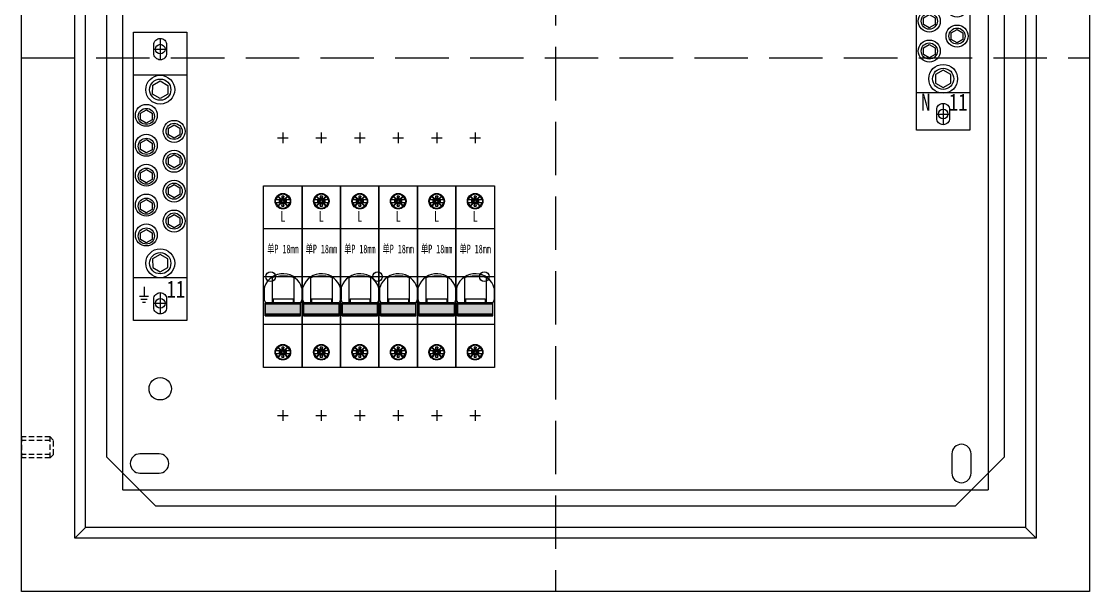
# Model space of a CAD drawing. Extents: x 1655715 to 1656215, y 413992 to 414492.
# Drawn here: x 1655715 to 1656215, y 413992 to 414259 of the extents above; entities that cross this region are included whole.
import ezdxf
from ezdxf.enums import TextEntityAlignment as Align

# ---------------------------------------------------------------- set-up
doc = ezdxf.new("R2010")
doc.units = 0
doc.header["$MEASUREMENT"] = 0
for name, pattern in [('DASH', [0.35, 0.25, -0.1]), ('HIDDEN', [0.375, 0.25, -0.125]), ('LYJS-XX', [0.35, 0.25, -0.1])]:
    doc.linetypes.add(name, pattern=pattern)
for name, color, linetype in [('LY-JS-BJ', 7, 'Continuous'), ('LY-JS-YQJ', 7, 'Continuous'), ('布置图', 20, 'Continuous')]:
    doc.layers.add(name, color=color, linetype=linetype)
doc.styles.add('-宋体', font='', dxfattribs={"width": 0.65})
doc.styles.add('LY-SJ-元器件', font='', dxfattribs={"width": 0.6, "height": 4})
doc.styles.get('-宋体').set_extended_font_data('NSimSun')
doc.styles.get('LY-SJ-元器件').set_extended_font_data('SimSun')

# ---------------------------------------------------------------- blocks, each defined once
blk = doc.blocks.new('A$C7F2E4CF4')
at = {"layer": 'LY-JS-YQJ', "color": 1, "linetype": 'DASH'}
for p, q in [((0, 5), (0, -5)), ((-3, 0), (3, 0))]:
    blk.add_line(p, q, dxfattribs=at)
at = {"layer": 'LY-JS-YQJ', "color": 0, "linetype": 'ByBlock'}
blk.add_lwpolyline([(0, 5), (0, 5, -0.414214), (3, 2), (3, -2, -0.414214), (0, -5), (0, -5, -0.414214), (-3, -2), (-3, 2, -0.414214)], format="xyb", close=True, dxfattribs=at)
blk = doc.blocks.new('11位零排2021')
at = {"layer": 'LY-JS-YQJ', "color": 2, "linetype": 'ByBlock'}
blk.add_lwpolyline([(25, 130), (25, 0), (0, 0), (0, 130)], close=True, dxfattribs=at)
for points in [[(0, 112.5), (25, 112.5)], [(25, 17.5), (0, 17.5)]]:
    blk.add_lwpolyline(points, dxfattribs=at)
at = {"layer": 'LY-JS-YQJ', "color": 3}
for points in [[(12.49, 101.91), (8.94, 103.97), (8.96, 108.07), (12.51, 110.1), (16.06, 108.04), (16.04, 103.94)], [(5.99, 89.88), (3.29, 91.45), (3.3, 94.57), (6.01, 96.12), (8.71, 94.55), (8.7, 91.43)], [(18.99, 82.88), (16.29, 84.45), (16.3, 87.57), (19.01, 89.12), (21.71, 87.55), (21.7, 84.43)], [(5.99, 75.88), (3.29, 77.45), (3.3, 80.57), (6.01, 82.12), (8.71, 80.55), (8.7, 77.43)], [(18.99, 68.88), (16.29, 70.45), (16.3, 73.57), (19.01, 75.12), (21.71, 73.55), (21.7, 70.43)], [(5.99, 61.88), (3.29, 63.45), (3.3, 66.57), (6.01, 68.12), (8.71, 66.55), (8.7, 63.43)], [(18.99, 54.88), (16.29, 56.45), (16.3, 59.57), (19.01, 61.12), (21.71, 59.55), (21.7, 56.43)], [(5.99, 47.88), (3.29, 49.45), (3.3, 52.57), (6.01, 54.12), (8.71, 52.55), (8.7, 49.43)], [(18.99, 40.88), (16.29, 42.45), (16.3, 45.57), (19.01, 47.12), (21.71, 45.55), (21.7, 42.43)], [(5.99, 33.88), (3.29, 35.45), (3.3, 38.57), (6.01, 40.12), (8.71, 38.55), (8.7, 35.43)], [(12.49, 28.09), (8.94, 26.03), (8.96, 21.93), (12.51, 19.9), (16.06, 21.96), (16.04, 26.06)]]:
    blk.add_lwpolyline(points, close=True, dxfattribs=at)
for centre, radius in [((12.5, 106.01), 6.76), ((12.5, 106.01), 4.97), ((6, 93), 5.14), ((6, 93), 3.78), ((19, 86), 5.14), ((19, 86), 3.78), ((6, 79), 5.14), ((6, 79), 3.78), ((19, 72), 5.14), ((19, 72), 3.78), ((6, 65), 5.14), ((6, 65), 3.78), ((19, 58), 5.14), ((19, 58), 3.78), ((6, 51), 5.14), ((6, 51), 3.78), ((19, 44), 5.14), ((19, 44), 3.78), ((6, 37), 5.14), ((6, 37), 3.78), ((12.5, 23.99), 4.97)]:
    blk.add_circle(centre, radius, dxfattribs=at)
at = {"layer": 'LY-JS-YQJ'}
blk.add_circle((12.5, 23.99), 6.76, dxfattribs=at)
at = {"layer": 'LY-JS-YQJ', "color": 0}
for p in [(12.5, 122.5), (12.5, 7.5)]:
    blk.add_blockref('A$C7F2E4CF4', p, dxfattribs=at)
at = {"layer": 'LY-JS-YQJ', "color": 1, "style": '-宋体', "width": 0.8}
blk.add_text('N', height=8, dxfattribs=at).set_placement((2.16, 9.05))
at = {"layer": 'LY-JS-YQJ', "color": 4, "style": '-宋体', "width": 0.8}
blk.add_text('11', height=8, dxfattribs=at).set_placement((15.18, 9.05))
blk = doc.blocks.new('11位地排2021')
at = {"layer": 'LY-JS-YQJ', "color": 1, "linetype": 'ByBlock'}
for p, q in [((4.95, 15.76), (4.95, 11.28)), ((2.87, 11.28), (7.03, 11.28)), ((3.41, 9.93), (6.43, 9.93)), ((4.14, 8.58), (5.65, 8.58))]:
    blk.add_line(p, q, dxfattribs=at)
at = {"layer": 'LY-JS-YQJ', "color": 2, "linetype": 'ByBlock'}
blk.add_lwpolyline([(25, 135), (25, 0), (0, 0), (0, 135)], close=True, dxfattribs=at)
for points in [[(0, 115), (25, 115)], [(25, 20), (0, 20)]]:
    blk.add_lwpolyline(points, dxfattribs=at)
at = {"layer": 'LY-JS-YQJ', "color": 3}
for points in [[(12.49, 103.91), (8.94, 105.97), (8.96, 110.07), (12.51, 112.1), (16.06, 110.04), (16.04, 105.94)], [(5.99, 92.38), (3.29, 93.95), (3.3, 97.07), (6.01, 98.62), (8.71, 97.05), (8.7, 93.93)], [(18.99, 85.38), (16.29, 86.95), (16.3, 90.07), (19.01, 91.62), (21.71, 90.05), (21.7, 86.93)], [(5.99, 78.38), (3.29, 79.95), (3.3, 83.07), (6.01, 84.62), (8.71, 83.05), (8.7, 79.93)], [(18.99, 71.38), (16.29, 72.95), (16.3, 76.07), (19.01, 77.62), (21.71, 76.05), (21.7, 72.93)], [(5.99, 64.38), (3.29, 65.95), (3.3, 69.07), (6.01, 70.62), (8.71, 69.05), (8.7, 65.93)], [(18.99, 57.38), (16.29, 58.95), (16.3, 62.07), (19.01, 63.62), (21.71, 62.05), (21.7, 58.93)], [(5.99, 50.38), (3.29, 51.95), (3.3, 55.07), (6.01, 56.62), (8.71, 55.05), (8.7, 51.93)], [(18.99, 43.38), (16.29, 44.95), (16.3, 48.07), (19.01, 49.62), (21.71, 48.05), (21.7, 44.93)], [(5.99, 36.38), (3.29, 37.95), (3.3, 41.07), (6.01, 42.62), (8.71, 41.05), (8.7, 37.93)], [(12.49, 30.86), (8.94, 28.8), (8.96, 24.7), (12.51, 22.66), (16.06, 24.72), (16.04, 28.82)]]:
    blk.add_lwpolyline(points, close=True, dxfattribs=at)
for centre, radius in [((12.5, 108.01), 6.76), ((12.5, 108.01), 4.97), ((6, 96), 5.14), ((6, 95.5), 3.78), ((19, 88.5), 5.14), ((19, 88.5), 3.78), ((6, 82), 5.14), ((6, 81.5), 3.78), ((19, 74.5), 5.14), ((19, 74.5), 3.78), ((6, 68), 5.14), ((6, 67.5), 3.78), ((19, 60.5), 5.14), ((19, 60.5), 3.78), ((6, 54), 5.14), ((6, 53.5), 3.78), ((19, 46.5), 5.14), ((19, 46.5), 3.78), ((6, 40), 5.14), ((6, 39.5), 3.78), ((12.5, 26.76), 6.76), ((12.5, 26.76), 4.97)]:
    blk.add_circle(centre, radius, dxfattribs=at)
at = {"layer": 'LY-JS-YQJ', "color": 0}
for p in [(12.5, 127), (12.5, 8)]:
    blk.add_blockref('A$C7F2E4CF4', p, dxfattribs=at)
at = {"layer": 'LY-JS-YQJ', "color": 4, "style": '-宋体', "width": 0.8}
blk.add_text('11', height=8, dxfattribs=at).set_placement((15.47, 10.63))
blk = doc.blocks.new('微端1P-18mm-2022.1')
h = blk.add_hatch(color=0)
h.dxf.hatch_style = 1
h.paths.add_polyline_path([(17.3, -17.47), (17.3, -12.97), (0.7, -12.97), (0.7, -17.47)])
at = {"color": 1}
for p, q in [((6.5, 65), (11.5, 65)), ((9, 67.5), (9, 62.5)), ((0, 0), (18, 0)), ((9, -62.5), (9, -67.5)), ((6.5, -65), (11.5, -65))]:
    blk.add_line(p, q, dxfattribs=at)
at = {"color": 0}
for p, q in [((0, -42.5), (0, 42.5)), ((0, 42.5), (18, 42.5)), ((18, 42.5), (18, -42.5)), ((0, 22.5), (18, 22.5)), ((18, -22.5), (0, -22.5)), ((18, -42.5), (0, -42.5))]:
    blk.add_line(p, q, dxfattribs=at)
at = {"color": 0, "linetype": 'Continuous', "lineweight": 25}
for p, q in [((7.95, 35.91), (5.59, 35.91)), ((6.7, 37.82), (6.49, 37.61)), ((6.49, 37.61), (6.6, 37.5)), ((6.6, 37.5), (8.15, 35.95)), ((6.81, 37.71), (6.7, 37.82)), ((8.39, 36.13), (6.81, 37.71)), ((7.25, 35.91), (7.25, 34.71)), ((7.25, 35.91), (8, 35.46)), ((7.25, 34.71), (8, 35.16)), ((8, 35.46), (8, 35.16)), ((8.25, 35.46), (8, 35.46)), ((8, 35.16), (8.25, 35.16)), ((8.5, 37.66), (8.85, 36.31)), ((8.5, 37.66), (8.5, 36.46)), ((9.5, 37.66), (8.5, 37.66)), ((8.5, 36.46), (8.85, 35.96)), ((9.15, 36.31), (8.85, 36.31)), ((8.85, 36.31), (8.85, 35.96)), ((9.5, 37.66), (9.15, 36.31)), ((9.5, 36.46), (9.15, 35.96)), ((9.15, 35.96), (9.15, 36.31)), ((9.5, 36.46), (9.5, 37.66)), ((11.19, 37.71), (9.61, 36.13)), ((10, 35.46), (9.75, 35.46)), ((9.75, 35.16), (10, 35.16)), ((9.85, 35.95), (11.4, 37.5)), ((10.75, 35.91), (10, 35.46)), ((10, 35.16), (10, 35.46)), ((10.75, 34.71), (10, 35.16)), ((12.42, 35.91), (10.05, 35.91)), ((10.75, 34.71), (10.75, 35.91)), ((11.3, 37.82), (11.19, 37.71)), ((11.51, 37.61), (11.3, 37.82)), ((11.4, 37.5), (11.51, 37.61)), ((5.58, 34.71), (7.95, 34.71)), ((6.6, 33.12), (6.49, 33.01)), ((6.49, 33.01), (6.7, 32.8)), ((8.15, 34.67), (6.6, 33.12)), ((6.7, 32.8), (6.81, 32.91)), ((6.81, 32.91), (8.39, 34.49)), ((8.5, 34.16), (8.85, 34.65)), ((8.5, 32.96), (8.85, 34.31)), ((8.5, 34.16), (8.5, 32.96)), ((8.5, 32.96), (9.5, 32.96)), ((8.85, 34.65), (8.85, 34.31)), ((8.85, 34.31), (9.15, 34.31)), ((9, 31.81), (9, 32.06)), ((9.15, 34.31), (9.15, 34.66)), ((9.5, 34.16), (9.15, 34.66)), ((9.15, 34.31), (9.5, 32.96)), ((9.5, 32.96), (9.5, 34.16)), ((9.61, 34.49), (11.19, 32.91)), ((11.4, 33.12), (9.85, 34.67)), ((10.05, 34.71), (12.41, 34.71)), ((11.19, 32.91), (11.3, 32.8)), ((11.3, 32.8), (11.51, 33.01)), ((11.51, 33.01), (11.4, 33.12)), ((4.1, -12.22), (4.1, -0.35)), ((14.1, -0.35), (14.1, -12.22)), ((0.25, -5.47), (0.25, -10.49)), ((17.95, -5.47), (17.95, -10.49)), ((0.7, -12.22), (0.7, -12.44)), ((17.3, -12.22), (0.7, -12.22)), ((17.3, -12.44), (0.7, -12.44)), ((0.7, -18.44), (0.7, -12.44)), ((17.3, -12.97), (0.7, -12.97)), ((0.7, -12.97), (0.7, -17.47)), ((4.45, -10.38), (13.75, -10.38)), ((4.45, -10.38), (4.45, -12.22)), ((13.75, -10.38), (13.75, -12.22)), ((17.3, -12.44), (17.3, -12.22)), ((17.3, -18.44), (17.3, -12.44)), ((17.3, -17.47), (17.3, -12.97)), ((0.7, -17.47), (17.3, -17.47)), ((0.7, -18.13), (17.3, -18.13)), ((0.7, -18.44), (17.3, -18.44)), ((7.95, -34.8), (5.59, -34.8)), ((6.7, -32.89), (6.49, -33.1)), ((6.49, -33.1), (6.6, -33.21)), ((6.6, -33.21), (8.15, -34.76)), ((6.81, -33), (6.7, -32.89)), ((8.39, -34.58), (6.81, -33)), ((7.25, -34.8), (7.25, -36)), ((7.25, -34.8), (8, -35.25)), ((8.5, -33.05), (8.85, -34.4)), ((8.5, -33.05), (8.5, -34.25)), ((9.5, -33.05), (8.5, -33.05)), ((8.5, -34.25), (8.85, -34.75)), ((9.15, -34.4), (8.85, -34.4)), ((8.85, -34.4), (8.85, -34.75)), ((9.5, -33.05), (9.15, -34.4)), ((9.5, -34.25), (9.15, -34.75)), ((9.15, -34.75), (9.15, -34.4)), ((9.5, -34.25), (9.5, -33.05)), ((11.19, -33), (9.61, -34.58)), ((9.85, -34.76), (11.4, -33.21)), ((10.75, -34.8), (10, -35.25)), ((12.42, -34.8), (10.05, -34.8)), ((10.75, -36), (10.75, -34.8)), ((11.3, -32.89), (11.19, -33)), ((11.51, -33.1), (11.3, -32.89)), ((11.4, -33.21), (11.51, -33.1)), ((5.58, -36), (7.95, -36)), ((6.6, -37.59), (6.49, -37.7)), ((6.49, -37.7), (6.7, -37.91)), ((8.15, -36.04), (6.6, -37.59)), ((6.7, -37.91), (6.81, -37.8)), ((6.81, -37.8), (8.39, -36.22)), ((7.25, -36), (8, -35.55)), ((8, -35.25), (8, -35.55)), ((8.25, -35.25), (8, -35.25)), ((8, -35.55), (8.25, -35.55)), ((8.5, -36.55), (8.85, -36.05)), ((8.5, -37.75), (8.85, -36.4)), ((8.5, -36.55), (8.5, -37.75)), ((8.5, -37.75), (9.5, -37.75)), ((8.85, -36.05), (8.85, -36.4)), ((8.85, -36.4), (9.15, -36.4)), ((9, -38.9), (9, -38.65)), ((9.15, -36.4), (9.15, -36.05)), ((9.5, -36.55), (9.15, -36.05)), ((9.15, -36.4), (9.5, -37.75)), ((9.5, -37.75), (9.5, -36.55)), ((9.61, -36.22), (11.19, -37.8)), ((10, -35.25), (9.75, -35.25)), ((9.75, -35.55), (10, -35.55)), ((11.4, -37.59), (9.85, -36.04)), ((10, -35.55), (10, -35.25)), ((10.75, -36), (10, -35.55)), ((10.05, -36), (12.41, -36)), ((11.19, -37.8), (11.3, -37.91)), ((11.3, -37.91), (11.51, -37.7)), ((11.51, -37.7), (11.4, -37.59))]:
    blk.add_line(p, q, dxfattribs=at)
for points in [[(8.85, 35.96, -0.008657), (8.83, 35.88, -0.023793), (8.8, 35.81, -0.091571), (8.7, 35.65, -0.078411), (8.54, 35.53, -0.073505), (8.41, 35.48, -0.017685), (8.36, 35.47, -0.010456), (8.3, 35.46, -0.005778), (8.25, 35.46)], [(8.25, 35.16, -0.00869), (8.33, 35.15, -0.023887), (8.41, 35.14, -0.086312), (8.57, 35.07, -0.089889), (8.74, 34.92, -0.067544), (8.8, 34.81, -0.017754), (8.82, 34.76, -0.010496), (8.84, 34.71, -0.005799), (8.85, 34.65)], [(9.75, 35.46, -0.008656), (9.67, 35.47, -0.023792), (9.59, 35.48, -0.085963), (9.43, 35.54, -0.089526), (9.26, 35.69, -0.067272), (9.2, 35.81, -0.017683), (9.18, 35.86, -0.010455), (9.16, 35.91, -0.005777), (9.15, 35.96)], [(9.15, 34.66, -0.008657), (9.17, 34.74, -0.023793), (9.2, 34.81, -0.091571), (9.3, 34.96, -0.078412), (9.46, 35.09, -0.073501), (9.59, 35.14, -0.017684), (9.64, 35.15, -0.010456), (9.7, 35.15, -0.005777), (9.75, 35.16)], [(17.95, -5.47, 0.325898), (9.48, 1.36, 0.327549), (0.48, -4.75, 0.019903), (0.25, -5.47)], [(4.1, -0.35, -0.057791), (7.63, 0.35, -0.021426), (9.1, 0.42)], [(9.1, 0.42, -0.062866), (13.22, -0.09, -0.011925), (13.81, -0.26, -0.00278), (14.1, -0.35)], [(0.95, -12.22, -0.004985), (0.8, -11.97, -0.030991), (0.56, -11.44, -0.01067), (0.46, -11.16, -0.005787), (0.39, -10.94, -0.003458), (0.32, -10.72, -0.001919), (0.25, -10.49)], [(17.95, -10.49, -0.002854), (17.85, -10.83, -0.004585), (17.78, -11.05, -0.019111), (17.6, -11.55, -0.037551), (17.32, -12.12, -0.002555), (17.26, -12.22)], [(8.85, -34.75, -0.008657), (8.83, -34.83, -0.023793), (8.8, -34.9, -0.091571), (8.7, -35.05, -0.078411), (8.54, -35.18, -0.073505), (8.41, -35.23, -0.017685), (8.36, -35.24, -0.010456), (8.3, -35.24, -0.005778), (8.25, -35.25)], [(9.75, -35.25, -0.008656), (9.67, -35.24, -0.023792), (9.59, -35.23, -0.085963), (9.43, -35.16, -0.089526), (9.26, -35.01, -0.067272), (9.2, -34.9, -0.017683), (9.18, -34.85, -0.010455), (9.16, -34.8, -0.005777), (9.15, -34.75)], [(8.25, -35.55, -0.00869), (8.33, -35.56, -0.023887), (8.41, -35.57, -0.086312), (8.57, -35.63, -0.089889), (8.74, -35.79, -0.067544), (8.8, -35.9, -0.017754), (8.82, -35.95, -0.010496), (8.84, -36, -0.005799), (8.85, -36.05)], [(9.15, -36.05, -0.008657), (9.17, -35.97, -0.023793), (9.2, -35.9, -0.091571), (9.3, -35.74, -0.078412), (9.46, -35.62, -0.073501), (9.59, -35.57, -0.017684), (9.64, -35.56, -0.010456), (9.7, -35.55, -0.005777), (9.75, -35.55)]]:
    blk.add_lwpolyline(points, format="xyb", dxfattribs=at)
at = {"color": 0}
for centre, radius in [((9, 35.31), 3.64), ((9, 35.31), 3.39), ((9, -35.4), 3.64), ((9, -35.4), 3.39)]:
    blk.add_circle(centre, radius, dxfattribs=at)
at = {"color": 0, "linetype": 'Continuous', "lineweight": 25}
for centre in [(9, 35.31), (9, -35.4)]:
    blk.add_circle(centre, 3.5, dxfattribs=at)
for centre, radius, start, end in [((9, 35.31), 3.25, 137.6454, 169.3613), ((9, 35.31), 3.25, 47.6454, 132.3546), ((7.95, 36.46), 0.552, 270, 360), ((10.05, 36.46), 0.552, 180, 270), ((9, 35.31), 3.25, 10.6387, 42.3546), ((9, 35.31), 3.25, 190.6387, 222.3546), ((9, 35.31), 3.25, 227.6454, 312.3546), ((7.95, 34.16), 0.552, 0, 90), ((10.05, 34.16), 0.552, 90, 180), ((9, 35.31), 3.25, 317.6454, 349.3613), ((9, -35.4), 3.25, 137.6454, 169.3613), ((9, -35.4), 3.25, 47.6454, 132.3546), ((7.95, -34.25), 0.552, 270, 360), ((10.05, -34.25), 0.552, 180, 270), ((9, -35.4), 3.25, 10.6387, 42.3546), ((9, -35.4), 3.25, 190.6387, 222.3546), ((9, -35.4), 3.25, 227.6454, 312.3546), ((7.95, -36.55), 0.552, 0, 90), ((10.05, -36.55), 0.552, 90, 180), ((9, -35.4), 3.25, 317.6454, 349.3613)]:
    blk.add_arc(centre, radius, start, end, dxfattribs=at)
at = {"color": 0, "style": 'LY-SJ-元器件', "width": 0.7}
blk.add_text('L', height=5, dxfattribs=at).set_placement((9, 28.16), align=Align.MIDDLE)
at = {"color": 1, "style": 'LY-SJ-元器件', "width": 0.6}
blk.add_text('单P 18mm', height=4, dxfattribs=at).set_placement((9, 13.08), align=Align.MIDDLE)
blk = doc.blocks.new('500-500-明-底板')
at = {"layer": 'LY-JS-BJ', "color": 1}
blk.add_lwpolyline([(-187, 210), (187, 210), (210, 187), (210, -187), (187, -210), (-187, -210), (-210, -187), (-210, 187)], close=True, dxfattribs=at)
for points in [[(-185.5, 185.5), (-185.5, 194.5, 1), (-194.5, 194.5), (-194.5, 185.5, 1)], [(194.5, 194.5), (185.5, 194.5, 1), (185.5, 185.5), (194.5, 185.5, 1)], [(185.5, -185.5), (185.5, -194.5, 1), (194.5, -194.5), (194.5, -185.5, 1)], [(-194.5, -194.5), (-185.5, -194.5, 1), (-185.5, -185.5), (-194.5, -185.5, 1)]]:
    blk.add_lwpolyline(points, format="xyb", close=True, dxfattribs=at)
blk.add_circle((-185, -155), 5.25, dxfattribs=at)
blk = doc.blocks.new('壳体接地点')
at = {"layer": 'LY-JS-BJ', "color": 0, "linetype": 'HIDDEN', "lineweight": -3, "ltscale": 10}
for p, q in [((13.43, 4.92), (0, 4.92)), ((13.43, 3.3), (0, 3.3)), ((13.43, -4.92), (13.43, 4.92)), ((15.06, 3.3), (13.43, 4.92)), ((15.06, -3.3), (15.06, 3.3)), ((13.43, -3.3), (0, -3.3)), ((13.43, -4.92), (0, -4.92)), ((15.06, -3.3), (13.43, -4.92))]:
    blk.add_line(p, q, dxfattribs=at)
at = {"layer": 'LY-JS-BJ', "color": 7, "linetype": 'HIDDEN', "lineweight": -3, "ltscale": 10}
blk.add_line((0, 4.92), (0, -4.92), dxfattribs=at)

msp = doc.modelspace()

# ---------------------------------------------------------------- linework, layer by layer
at = {"color": 6}
for centre in [(1655780.19, 414246.46), (1656146.64, 414216.07), (1655831.9, 414139.96), (1655881.9, 414139.96), (1655931.9, 414139.96), (1655780.19, 414127.46)]:
    msp.add_circle(centre, 2.25, dxfattribs=at)
at = {"layer": 'LY-JS-BJ', "color": 6, "linetype": 'LYJS-XX', "ltscale": 100}
for p, q in [((1655965.19, 414492.46), (1655965.19, 413992.46)), ((1655715.19, 414242.46), (1656215.19, 414242.46))]:
    msp.add_line(p, q, dxfattribs=at)
at = {"layer": 'LY-JS-BJ', "color": 6, "ltscale": 50}
for p, q in [((1655740.19, 414017.46), (1655745.19, 414022.46)), ((1656190.19, 414017.46), (1656185.19, 414022.46))]:
    msp.add_line(p, q, dxfattribs=at)
for points in [[(1655740.19, 414467.46), (1656190.19, 414467.46), (1656190.19, 414017.46), (1655740.19, 414017.46)], [(1655745.19, 414462.46), (1656185.19, 414462.46), (1656185.19, 414022.46), (1655745.19, 414022.46)]]:
    msp.add_lwpolyline(points, close=True, dxfattribs=at)
at = {"layer": 'LY-JS-BJ', "color": 6, "linetype": 'LYJS-XX', "lineweight": -3}
msp.add_lwpolyline([(1655762.69, 414444.96), (1656167.69, 414444.96), (1656167.69, 414039.96), (1655762.69, 414039.96)], close=True, dxfattribs=at)
at = {"layer": '布置图', "ltscale": 50}
msp.add_lwpolyline([(1655715.19, 414492.46), (1656215.19, 414492.46), (1656215.19, 413992.46), (1655715.19, 413992.46)], close=True, dxfattribs=at)

# ---------------------------------------------------------------- block references
at = {"color": 6}
for name, p in [('11位零排2021', (1656134.14, 414208.57)), ('11位地排2021', (1655767.69, 414119.46)), ('微端1P-18mm-2022.1', (1655828.58, 414139.96)), ('微端1P-18mm-2022.1', (1655846.58, 414139.96)), ('微端1P-18mm-2022.1', (1655864.58, 414139.96)), ('微端1P-18mm-2022.1', (1655882.58, 414139.96)), ('微端1P-18mm-2022.1', (1655900.58, 414139.96)), ('微端1P-18mm-2022.1', (1655918.58, 414139.96))]:
    msp.add_blockref(name, p, dxfattribs=at)
at = {"layer": 'LY-JS-BJ', "color": 6, "lineweight": -3}
for name, p in [('500-500-明-底板', (1655965.19, 414242.46)), ('壳体接地点', (1655715.19, 414059.96))]:
    msp.add_blockref(name, p, dxfattribs=at)

doc.saveas('drawing.dxf')
